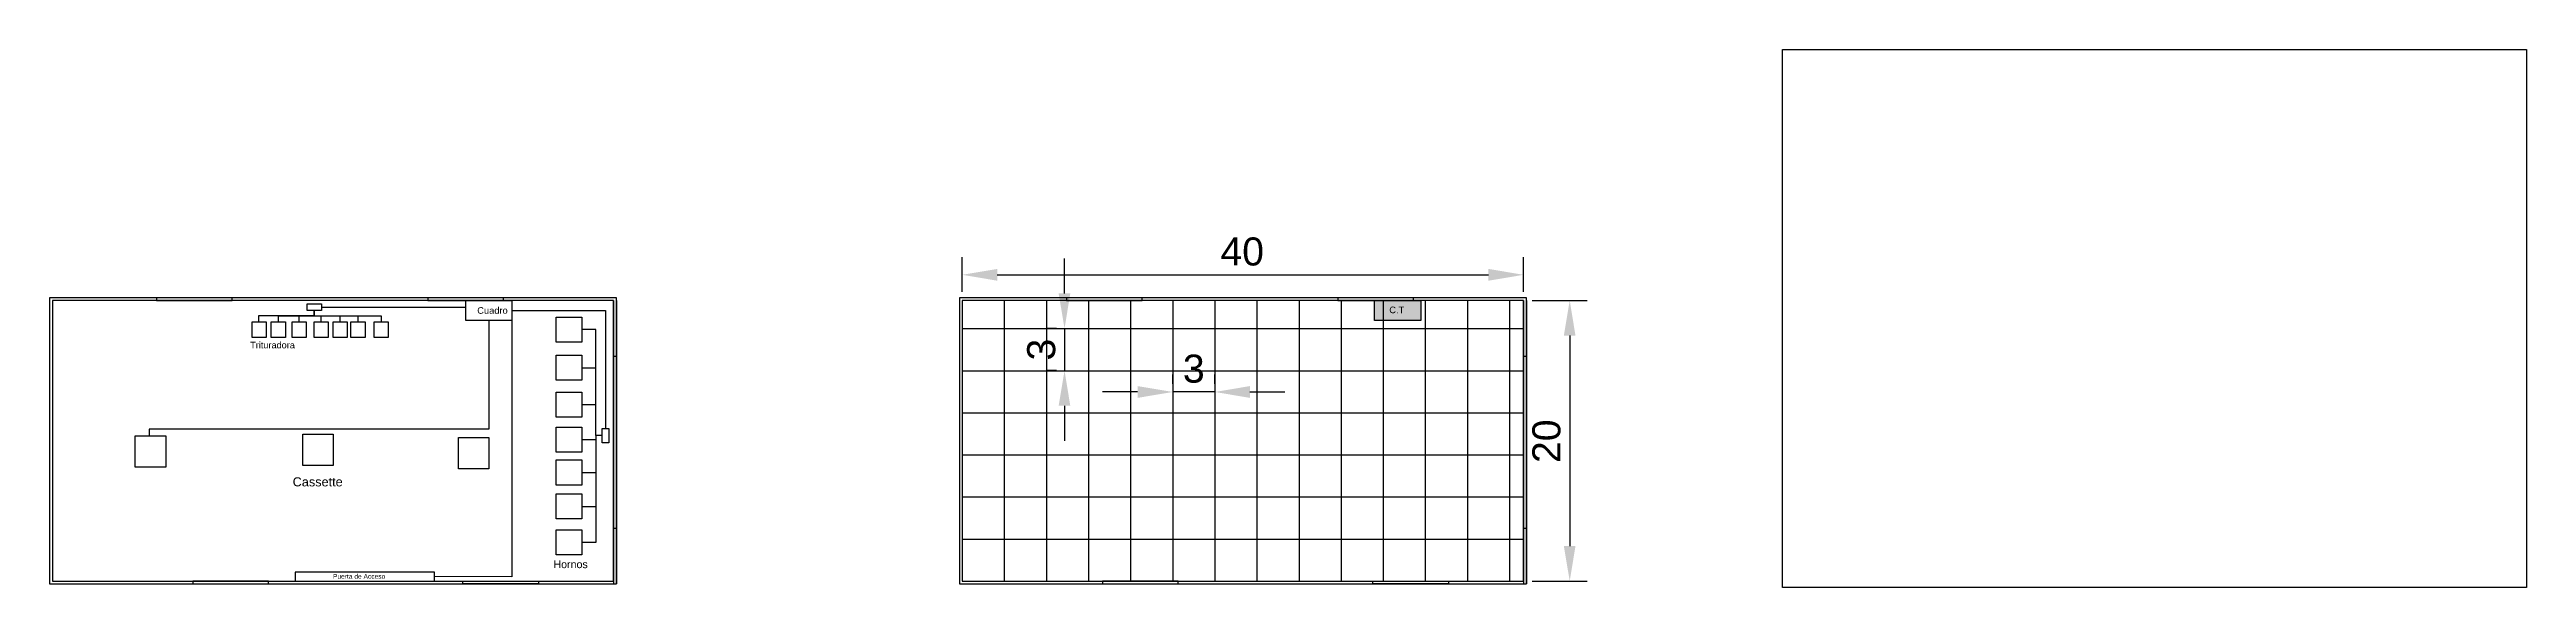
# Model space of a CAD drawing. Header units: inches. Extents: x 11 to 187, y 9 to 47.
import ezdxf

# ---------------------------------------------------------------- set-up
doc = ezdxf.new("R2010")
doc.units = ezdxf.units.IN
doc.header["$MEASUREMENT"] = 0
for name, color, linetype in [('CASETTES', 6, 'Continuous'), ('Cerramientos y ventanas', 7, 'Continuous'), ('FORMATO A3', 7, 'Continuous'), ('HORNOS', 3, 'Continuous'), ('Toma Tierra', 40, 'Continuous'), ('TRITURADORA', 130, 'Continuous')]:
    doc.layers.add(name, color=color, linetype=linetype)
doc.styles.get("Standard").update_dxf_attribs({"font": 'arial.ttf', "height": 2})
doc.dimstyles.new('ISO-25', dxfattribs={"dimtxt": 2.5, "dimasz": 2.5, "dimexe": 1.25, "dimexo": 0.625, "dimtad": 1, "dimtxsty": 'Standard', "dimcen": 2.5, "dimadec": 0, "dimazin": 0, "dimtfac": 1, "dimtmove": 0, "dimatfit": 3, "dimfxl": 1, "dimarcsym": 0})
picture_1 = doc.add_image_def('image1.png', size_in_pixel=(1756, 1270))

# ---------------------------------------------------------------- blocks, each defined once
blk = doc.blocks.new('*D9')
at = {"layer": 'Defpoints', "color": 0, "transparency": 16777216}
for p in [(115.82, 30.97), (75.82, 29.14), (115.82, 29.14)]:
    blk.add_point(p, dxfattribs=at)
at = {"layer": 'Toma Tierra', "color": 0, "lineweight": -2, "transparency": 16777216}
for p, q in [((75.82, 29.76), (75.82, 32.22)), ((115.82, 29.76), (115.82, 32.22)), ((78.32, 30.97), (113.32, 30.97))]:
    blk.add_line(p, q, dxfattribs=at)
at = {"layer": 'Toma Tierra', "color": 0, "transparency": 16777216}
for points in [[(78.32, 31.39), (78.32, 30.55), (75.82, 30.97)], [(113.32, 31.39), (113.32, 30.55), (115.82, 30.97)]]:
    blk.add_solid(points, dxfattribs=at)
at = {"layer": 'Toma Tierra', "color": 0, "transparency": 16777216, "insert": (95.77, 32.62), "char_height": 2, "attachment_point": 5}
blk.add_mtext('40', dxfattribs=at)
blk = doc.blocks.new('*D10')
at = {"layer": 'Defpoints', "color": 0, "transparency": 16777216}
for p in [(115.82, 29.14), (115.82, 9.14), (119.11, 9.14)]:
    blk.add_point(p, dxfattribs=at)
at = {"layer": 'Toma Tierra', "color": 0, "lineweight": -2, "transparency": 16777216}
for p, q in [((116.44, 29.14), (120.36, 29.14)), ((119.11, 26.64), (119.11, 11.64)), ((116.44, 9.14), (120.36, 9.14))]:
    blk.add_line(p, q, dxfattribs=at)
at = {"layer": 'Toma Tierra', "color": 0, "transparency": 16777216}
for points in [[(118.69, 26.64), (119.52, 26.64), (119.11, 29.14)], [(118.69, 11.64), (119.52, 11.64), (119.11, 9.14)]]:
    blk.add_solid(points, dxfattribs=at)
at = {"layer": 'Toma Tierra', "color": 0, "transparency": 16777216, "insert": (117.46, 19.11), "char_height": 2, "attachment_point": 5, "rotation": 90}
blk.add_mtext('20', dxfattribs=at)
blk = doc.blocks.new('*D11')
at = {"color": 0, "lineweight": -2, "transparency": 16777216}
for p, q in [((83.11, 29.64), (83.11, 32.14)), ((82.53, 27.14), (81.86, 27.14)), ((83.11, 27.14), (83.11, 24.14)), ((82.53, 24.14), (81.86, 24.14)), ((83.11, 21.64), (83.11, 19.14))]:
    blk.add_line(p, q, dxfattribs=at)
at = {"color": 0, "transparency": 16777216}
for points in [[(82.69, 29.64), (83.52, 29.64), (83.11, 27.14)], [(82.69, 21.64), (83.52, 21.64), (83.11, 24.14)]]:
    blk.add_solid(points, dxfattribs=at)
at = {"layer": 'Defpoints', "color": 0, "transparency": 16777216}
for p in [(83.15, 27.14), (83.11, 24.14), (83.15, 24.14)]:
    blk.add_point(p, dxfattribs=at)
at = {"color": 0, "transparency": 16777216, "insert": (81.46, 25.64), "char_height": 2, "attachment_point": 5, "rotation": 90}
blk.add_mtext('3', dxfattribs=at)
blk = doc.blocks.new('*D12')
at = {"color": 0, "lineweight": -2, "transparency": 16777216}
for p, q in [((90.82, 23.19), (90.82, 23.87)), ((93.82, 23.19), (93.82, 23.87)), ((88.32, 22.62), (85.82, 22.62)), ((93.82, 22.62), (90.82, 22.62)), ((96.32, 22.62), (98.82, 22.62))]:
    blk.add_line(p, q, dxfattribs=at)
at = {"color": 0, "transparency": 16777216}
for points in [[(88.32, 23.04), (88.32, 22.2), (90.82, 22.62)], [(96.32, 23.04), (96.32, 22.2), (93.82, 22.62)]]:
    blk.add_solid(points, dxfattribs=at)
at = {"layer": 'Defpoints', "color": 0, "transparency": 16777216}
for p in [(90.82, 22.62), (90.82, 22.57), (93.82, 22.57)]:
    blk.add_point(p, dxfattribs=at)
at = {"color": 0, "transparency": 16777216, "insert": (92.32, 24.27), "char_height": 2, "attachment_point": 5}
blk.add_mtext('3', dxfattribs=at)

msp = doc.modelspace()

# ---------------------------------------------------------------- hatches: boundary and pattern name
at = {"layer": 'Toma Tierra', "true_color": 0xffffff}
msp.add_hatch(color=7, dxfattribs=at).paths.add_polyline_path([(105.209, 29.138), (108.497, 29.138), (108.497, 27.713), (105.209, 27.713)])

# ---------------------------------------------------------------- linework, layer by layer
for p, q in [((10.981, 9.138), (10.981, 9.138)), ((10.981, 9.138), (10.981, 9.138)), ((75.818, 9.138), (75.818, 9.138)), ((75.818, 9.138), (75.818, 9.138))]:
    msp.add_line(p, q)
at = {"color": 18, "true_color": 0x000000}
msp.add_lwpolyline([(105.209, 29.138), (108.497, 29.138), (108.497, 27.713), (105.209, 27.713)], close=True, dxfattribs=at)
at = {"layer": 'CASETTES'}
for points in [[(16.894, 19.502), (19.058, 19.502), (19.058, 17.27), (16.894, 17.27)], [(28.835, 19.612), (30.999, 19.612), (30.999, 17.381), (28.835, 17.381)], [(39.92, 19.365), (42.084, 19.365), (42.084, 17.134), (39.92, 17.134)]]:
    msp.add_lwpolyline(points, close=True, dxfattribs=at)
at = {"layer": 'Cerramientos y ventanas'}
for p, q in [((10.781, 29.138), (10.781, 9.138)), ((50.981, 29.338), (10.981, 29.338)), ((50.981, 29.138), (10.981, 29.138)), ((10.981, 29.138), (10.981, 9.138)), ((50.981, 29.138), (50.981, 8.938)), ((51.181, 29.138), (51.181, 8.938)), ((75.618, 29.138), (75.618, 9.138)), ((115.818, 29.338), (75.818, 29.338)), ((115.818, 29.138), (75.818, 29.138)), ((75.818, 29.138), (75.818, 9.138)), ((115.818, 29.138), (115.818, 8.938)), ((116.018, 29.138), (116.018, 8.938)), ((10.981, 9.138), (50.981, 9.138)), ((10.981, 8.938), (50.981, 8.938)), ((75.818, 9.138), (115.818, 9.138)), ((75.818, 8.938), (115.818, 8.938))]:
    msp.add_line(p, q, dxfattribs=at)
for points in [[(10.781, 8.938), (51.181, 8.938), (51.181, 29.338), (10.781, 29.338)], [(10.981, 9.138), (50.981, 9.138), (50.981, 29.138), (10.981, 29.138)], [(29.13, 28.903), (30.15, 28.903), (30.15, 28.432), (29.13, 28.432)], [(40.441, 29.138), (43.729, 29.138), (43.729, 27.713), (40.441, 27.713)], [(75.618, 8.938), (116.018, 8.938), (116.018, 29.338), (75.618, 29.338)], [(75.818, 9.138), (115.818, 9.138), (115.818, 29.138), (75.818, 29.138)], [(50.63, 20.024), (50.63, 19.005), (50.159, 19.005), (50.159, 20.024)], [(28.279, 9.138), (38.208, 9.138), (38.208, 9.789), (28.279, 9.789)]]:
    msp.add_lwpolyline(points, close=True, dxfattribs=at)
at = {"layer": 'Cerramientos y ventanas', "color": 3}
for points in [[(18.41, 29.138), (23.802, 29.138), (23.802, 29.338), (18.41, 29.338)], [(37.745, 29.138), (43.137, 29.138), (43.137, 29.338), (37.745, 29.338)], [(83.247, 29.138), (88.639, 29.138), (88.639, 29.338), (83.247, 29.338)], [(102.582, 29.138), (107.974, 29.138), (107.974, 29.338), (102.582, 29.338)], [(50.981, 25.175), (51.181, 25.175), (51.181, 12.901), (50.981, 12.901)], [(115.818, 25.175), (116.018, 25.175), (116.018, 12.901), (115.818, 12.901)], [(20.981, 8.938), (26.373, 8.938), (26.373, 9.138), (20.981, 9.138)], [(45.633, 8.938), (40.241, 8.938), (40.241, 9.138), (45.633, 9.138)], [(85.818, 8.938), (91.21, 8.938), (91.21, 9.138), (85.818, 9.138)], [(110.47, 8.938), (105.078, 8.938), (105.078, 9.138), (110.47, 9.138)]]:
    msp.add_lwpolyline(points, close=True, dxfattribs=at)
at = {"layer": 'Cerramientos y ventanas'}
for points in [[(29.64, 28.432), (29.64, 28.038), (25.678, 28.038), (25.678, 27.629)], [(27.086, 27.629), (27.086, 28.038), (29.64, 28.038), (29.64, 28.432)], [(30.15, 28.668), (30.15, 28.668), (40.441, 28.668)], [(43.729, 28.426), (50.395, 28.426), (50.395, 20.024), (50.395, 20.024)], [(42.085, 27.713), (42.085, 19.962), (17.877, 19.962), (17.877, 19.502)], [(28.575, 27.629), (28.575, 28.038)], [(29.64, 28.038), (34.41, 28.038), (34.41, 27.629)], [(30.134, 27.629), (30.134, 28.038)], [(31.483, 27.629), (31.483, 28.038)], [(32.763, 27.629), (32.763, 28.038)], [(43.729, 27.713), (43.729, 9.457), (38.208, 9.464)], [(49.708, 19.514), (49.708, 27.071), (48.706, 27.071)], [(48.706, 24.339), (49.708, 24.339)], [(48.706, 21.716), (49.708, 21.716)], [(50.159, 19.514), (49.708, 19.514), (49.708, 11.899), (48.706, 11.899)], [(48.706, 19.225), (49.708, 19.225)], [(48.706, 16.882), (49.708, 16.882)], [(48.706, 14.465), (49.708, 14.465)]]:
    msp.add_lwpolyline(points, dxfattribs=at)
at = {"layer": 'HORNOS'}
for points in [[(46.883, 27.963), (48.706, 27.963), (48.706, 26.179), (46.883, 26.179)], [(46.883, 25.249), (48.706, 25.249), (48.706, 23.464), (46.883, 23.464)], [(46.883, 22.609), (48.706, 22.609), (48.706, 20.824), (46.883, 20.824)], [(46.883, 20.117), (48.706, 20.117), (48.706, 18.332), (46.883, 18.332)], [(46.883, 17.775), (48.706, 17.775), (48.706, 15.99), (46.883, 15.99)], [(46.883, 15.358), (48.706, 15.358), (48.706, 13.573), (46.883, 13.573)], [(46.883, 12.792), (48.706, 12.792), (48.706, 11.007), (46.883, 11.007)]]:
    msp.add_lwpolyline(points, close=True, dxfattribs=at)
at = {"layer": 'Toma Tierra'}
for p, q in [((78.818, 29.138), (78.818, 9.138)), ((81.818, 29.138), (81.818, 9.138)), ((84.818, 29.138), (84.818, 9.138)), ((87.818, 29.138), (87.818, 9.138)), ((90.818, 29.138), (90.818, 9.138)), ((93.818, 29.138), (93.818, 9.138)), ((96.818, 29.138), (96.818, 9.138)), ((99.818, 29.138), (99.818, 9.138)), ((102.818, 29.138), (102.818, 9.138)), ((105.818, 29.138), (105.818, 9.138)), ((108.818, 29.138), (108.818, 9.138)), ((111.818, 29.138), (111.818, 9.138)), ((114.818, 29.138), (114.818, 9.138)), ((75.818, 27.138), (115.818, 27.138)), ((75.818, 24.138), (115.818, 24.138)), ((75.818, 21.138), (115.818, 21.138)), ((75.818, 18.138), (115.818, 18.138)), ((75.818, 15.138), (115.818, 15.138)), ((75.818, 12.138), (115.818, 12.138))]:
    msp.add_line(p, q, dxfattribs=at)
at = {"layer": 'TRITURADORA'}
for points in [[(26.215, 26.513), (25.21, 26.513), (25.21, 27.629), (26.215, 27.629)], [(27.588, 26.513), (26.583, 26.513), (26.583, 27.629), (27.588, 27.629)], [(29.077, 26.513), (28.072, 26.513), (28.072, 27.629), (29.077, 27.629)], [(30.636, 26.513), (29.631, 26.513), (29.631, 27.629), (30.636, 27.629)], [(31.986, 26.513), (30.981, 26.513), (30.981, 27.629), (31.986, 27.629)], [(33.265, 26.513), (32.26, 26.513), (32.26, 27.629), (33.265, 27.629)], [(34.912, 26.513), (33.907, 26.513), (33.907, 27.629), (34.912, 27.629)]]:
    msp.add_lwpolyline(points, close=True, dxfattribs=at)

# ---------------------------------------------------------------- texts
at = {"color": 18, "true_color": 0x000000, "insert": (106.251, 28.707), "char_height": 0.4743, "attachment_point": 1}
msp.add_mtext_dynamic_manual_height_columns('C.T', width=1.79715, gutter_width=2.371, heights=[0], dxfattribs=at)
at = {"layer": 'CASETTES'}
msp.add_text('Cassette', height=0.6465, dxfattribs=at).set_placement((28.108, 15.892))
at = {"layer": 'Cerramientos y ventanas'}
for s, height, p in [('Cuadro', 0.4743, (41.26, 28.193)), ('Puerta de Acceso', 0.33774, (30.981, 9.31))]:
    msp.add_text(s, height=height, dxfattribs=at).set_placement(p)
at = {"layer": 'HORNOS'}
msp.add_text('Hornos', height=0.5453, dxfattribs=at).set_placement((46.683, 10.065))
at = {"layer": 'TRITURADORA'}
msp.add_text('Trituradora', height=0.46659, dxfattribs=at).set_placement((25.077, 25.729))

# ---------------------------------------------------------------- dimensions: what is measured, and where the dimension line sits
dim = msp.add_linear_dim(base=(83.106, 24.138), p1=(83.15, 27.138), p2=(83.15, 24.138), angle=90, dimstyle='ISO-25')
dim.commit()
dim.dimension.update_dxf_attribs({"geometry": '*D11', "text_midpoint": (81.459, 25.638)})
dim = msp.add_linear_dim(base=(90.818, 22.62), p1=(93.818, 22.57), p2=(90.818, 22.57), dimstyle='ISO-25')
dim.commit()
dim.dimension.update_dxf_attribs({"geometry": '*D12', "text_midpoint": (92.318, 24.267)})
at = {"layer": 'Toma Tierra', "color": 0}
dim = msp.add_linear_dim(base=(115.818, 30.969), p1=(75.818, 29.138), p2=(115.818, 29.138), dimstyle='ISO-25', dxfattribs=at)
dim.commit()
dim.dimension.update_dxf_attribs({"geometry": '*D9', "text_midpoint": (95.769, 30.969), "dimtype": 160})
dim = msp.add_linear_dim(base=(119.108, 9.138), p1=(115.818, 29.138), p2=(115.818, 9.138), angle=90, dimstyle='ISO-25', dxfattribs=at)
dim.commit()
dim.dimension.update_dxf_attribs({"geometry": '*D10', "text_midpoint": (119.108, 19.111), "dimtype": 160})

# ---------------------------------------------------------------- pictures from other files: only their frames are drawn
at = {"layer": 'FORMATO A3'}
image = msp.add_image(picture_1, insert=(134.28, 8.689), size_in_units=(53.006, 38.336), dxfattribs=at)
image.dxf.flags = 7

doc.saveas('drawing.dxf')
